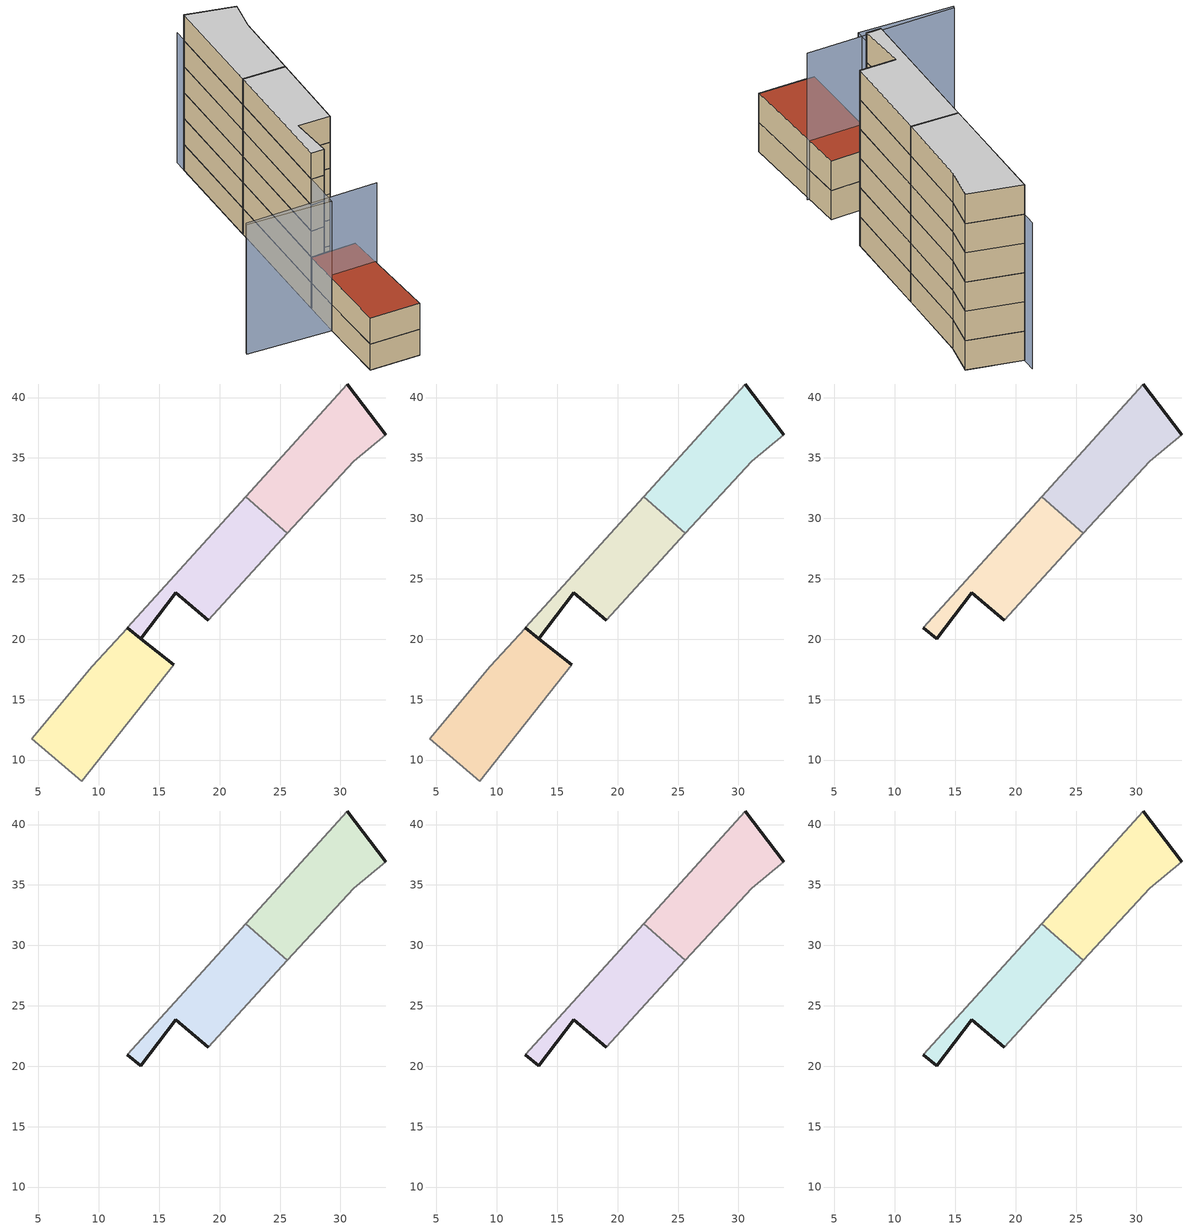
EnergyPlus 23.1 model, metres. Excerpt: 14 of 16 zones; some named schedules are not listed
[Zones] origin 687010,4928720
57f964dd22f39a17_F0_dwelling_0
 floor ground (EU_floor_Construction): 31.08,34.73 33.77,36.92 30.55,41.12 22.14,31.8 25.61,28.75 z0
 wall outside (EU_wall_Construction): 30.55,41.12 33.77,36.92 z0:3
 wall adiabatic (EU_wall_Construction): 33.77,36.92 31.08,34.73 25.61,28.75 / 22.14,31.8 30.55,41.12 z0:3
 wall to 57f964dd22f39a17_F0_dwelling_1 (EU_wall_Construction): 25.61,28.76 22.14,31.8 z0:3
57f964dd22f39a17_F0_dwelling_1
 floor ground (EU_floor_Construction): 19.05,21.58 25.61,28.75 22.14,31.8 12.34,20.93 13.48,20.04 16.38,23.83 z0
 wall outside (EU_wall_Construction): 19.05,21.58 16.38,23.83 13.48,20.04 12.34,20.93 z0:3
 wall adiabatic (EU_wall_Construction): 12.34,20.93 22.14,31.8 / 25.61,28.75 19.05,21.58 z0:3
57f964dd22f39a17_F0_dwelling_2
 floor ground (EU_floor_Construction): 8.59,8.27 16.21,17.88 13.47,20.04 12.34,20.93 9.47,17.75 4.43,11.78 z0
 wall outside (EU_wall_Construction): 12.34,20.93 13.47,20.04 16.21,17.88 z0:3
 wall adiabatic (EU_wall_Construction): 16.21,17.88 8.59,8.27 4.43,11.78 9.47,17.75 12.34,20.93 z0:3
57f964dd22f39a17_F1_dwelling_0
 floor to 57f964dd22f39a17_F0_dwelling_0 (EU_floor_Construction): 31.08,34.73 33.76,36.92 30.55,41.12 22.14,31.8 25.61,28.75 z3
 wall outside (EU_wall_Construction): 30.55,41.12 33.77,36.92 z3:6
 wall adiabatic (EU_wall_Construction): 33.77,36.92 31.08,34.73 25.61,28.75 / 22.14,31.8 30.55,41.12 z3:6
 wall to 57f964dd22f39a17_F1_dwelling_1 (EU_wall_Construction): 25.61,28.76 22.14,31.8 z3:6
57f964dd22f39a17_F1_dwelling_1
 floor to 57f964dd22f39a17_F0_dwelling_1 (EU_floor_Construction): 19.04,21.58 25.61,28.75 22.14,31.8 12.34,20.93 13.48,20.04 16.38,23.83 z3
 wall outside (EU_wall_Construction): 19.05,21.58 16.38,23.83 13.48,20.04 12.34,20.93 z3:6
 wall adiabatic (EU_wall_Construction): 12.34,20.93 22.14,31.8 / 25.61,28.75 19.05,21.58 z3:6
57f964dd22f39a17_F1_dwelling_2
 floor to 57f964dd22f39a17_F0_dwelling_2 (EU_floor_Construction): 8.59,8.27 16.21,17.88 13.47,20.04 12.34,20.93 9.47,17.75 4.43,11.78 z3
 wall outside (EU_wall_Construction): 12.34,20.93 13.47,20.04 16.21,17.88 z3:6
 wall adiabatic (EU_wall_Construction): 16.21,17.88 8.59,8.27 4.43,11.78 9.47,17.75 12.34,20.93 z3:6
 roof outside (EU_roof_Construction): 13.47,20.04 16.21,17.88 8.59,8.27 4.43,11.78 9.47,17.75 12.34,20.93 z6
57f964dd22f39a17_F2_dwelling_0
 floor to 57f964dd22f39a17_F1_dwelling_0 (EU_floor_Construction): 31.08,34.73 33.76,36.92 30.55,41.12 22.14,31.8 25.61,28.75 z6
 wall outside (EU_wall_Construction): 30.55,41.12 33.77,36.92 z6:9
 wall adiabatic (EU_wall_Construction): 33.77,36.92 31.08,34.73 25.61,28.75 / 22.14,31.8 30.55,41.12 z6:9
 wall to 57f964dd22f39a17_F2_dwelling_1 (EU_wall_Construction): 25.61,28.76 22.14,31.8 z6:9
57f964dd22f39a17_F2_dwelling_1
 floor to 57f964dd22f39a17_F1_dwelling_1 (EU_floor_Construction): 19.04,21.58 25.61,28.75 22.14,31.8 12.34,20.93 13.48,20.04 16.38,23.83 z6
 wall outside (EU_wall_Construction): 19.05,21.58 16.38,23.83 13.48,20.04 12.34,20.93 z6:9
 wall adiabatic (EU_wall_Construction): 12.34,20.93 22.14,31.8 / 25.61,28.75 19.05,21.58 z6:9
57f964dd22f39a17_F3_dwelling_0
 floor to 57f964dd22f39a17_F2_dwelling_0 (EU_floor_Construction): 31.08,34.73 33.76,36.92 30.55,41.12 22.14,31.8 25.61,28.75 z9
 wall outside (EU_wall_Construction): 30.55,41.12 33.77,36.92 z9:12
 wall adiabatic (EU_wall_Construction): 33.77,36.92 31.08,34.73 25.61,28.75 / 22.14,31.8 30.55,41.12 z9:12
 wall to 57f964dd22f39a17_F3_dwelling_1 (EU_wall_Construction): 25.61,28.76 22.14,31.8 z9:12
57f964dd22f39a17_F3_dwelling_1
 floor to 57f964dd22f39a17_F2_dwelling_1 (EU_floor_Construction): 19.04,21.58 25.61,28.75 22.14,31.8 12.34,20.93 13.48,20.04 16.38,23.83 z9
 wall outside (EU_wall_Construction): 19.05,21.58 16.38,23.83 13.48,20.04 12.34,20.93 z9:12
 wall adiabatic (EU_wall_Construction): 12.34,20.93 22.14,31.8 / 25.61,28.75 19.05,21.58 z9:12
57f964dd22f39a17_F4_dwelling_0
 floor to 57f964dd22f39a17_F3_dwelling_0 (EU_floor_Construction): 31.08,34.73 33.76,36.92 30.55,41.12 22.14,31.8 25.61,28.75 z12
 wall outside (EU_wall_Construction): 30.55,41.12 33.77,36.92 z12:15
 wall adiabatic (EU_wall_Construction): 33.77,36.92 31.08,34.73 25.61,28.75 / 22.14,31.8 30.55,41.12 z12:15
 wall to 57f964dd22f39a17_F4_dwelling_1 (EU_wall_Construction): 25.61,28.76 22.14,31.8 z12:15
57f964dd22f39a17_F4_dwelling_1
 floor to 57f964dd22f39a17_F3_dwelling_1 (EU_floor_Construction): 19.04,21.58 25.61,28.75 22.14,31.8 12.34,20.93 13.48,20.04 16.38,23.83 z12
 wall outside (EU_wall_Construction): 19.05,21.58 16.38,23.83 13.48,20.04 12.34,20.93 z12:15
 wall adiabatic (EU_wall_Construction): 12.34,20.93 22.14,31.8 / 25.61,28.75 19.05,21.58 z12:15
57f964dd22f39a17_F5_dwelling_0
 floor to 57f964dd22f39a17_F4_dwelling_0 (EU_floor_Construction): 31.08,34.73 33.76,36.92 30.55,41.12 22.14,31.8 25.61,28.75 z15
 wall outside (EU_wall_Construction): 30.55,41.12 33.77,36.92 z15:18
 wall adiabatic (EU_wall_Construction): 33.77,36.92 31.08,34.73 25.61,28.75 / 22.14,31.8 30.55,41.12 z15:18
 wall to 57f964dd22f39a17_F5_dwelling_1 (EU_wall_Construction): 25.61,28.76 22.14,31.8 z15:18
 ceiling to 57f964dd22f39a17_F6_dwelling_0 (EU_floor_Construction): 30.55,41.12 33.76,36.92 31.08,34.73 25.61,28.75 22.14,31.8 z18
57f964dd22f39a17_F5_dwelling_1
 floor to 57f964dd22f39a17_F4_dwelling_1 (EU_floor_Construction): 19.04,21.58 25.61,28.75 22.14,31.8 12.34,20.93 13.48,20.04 16.38,23.83 z15
 wall outside (EU_wall_Construction): 19.05,21.58 16.38,23.83 13.48,20.04 12.34,20.93 z15:18
 wall adiabatic (EU_wall_Construction): 12.34,20.93 22.14,31.8 / 25.61,28.75 19.05,21.58 z15:18
 ceiling to 57f964dd22f39a17_F6_dwelling_1 (EU_floor_Construction): 25.61,28.75 19.04,21.58 16.38,23.83 13.48,20.04 12.34,20.93 22.14,31.8 z18
shading: 2.88,24.02 14,14.84 / 31.53,42.21 9.47,17.75 / 9.47,17.75 2.68,23.87 z0:15
[Building]
EU S2 Campaign: North Axis=0; Terrain=City; Solar Distribution=FullExterior
[Site:Location]
Bologna: Latitude=44.5; Longitude=11.25; Time Zone=1; Elevation=37
[SizingPeriod:WeatherFileDays]
AnnualSizingPeriod: Begin Month=1; Begin Day of Month=1; End Month=12; End Day of Month=31; Day of Week for Start Day=Monday; Use Weather File Daylight Saving Period=No; Use Weather File Rain and Snow Indicators=No
[MATERIAL]
EU_InternalMass_Material: Roughness=MediumRough; Thickness=0.1; Conductivity=1; Density=1800; Specific Heat=900; Thermal Absorptance=0.9; Solar Absorptance=0.7; Visible Absorptance=0.7
[MATERIAL:NOMASS] Roughness=MediumRough; Thermal Absorptance=0.9; Solar Absorptance=0.7; Visible Absorptance=0.7
Name | Thermal Resistance
EU_wall_NoMass | 0.905828
EU_roof_NoMass | 0.37593
EU_floor_NoMass | 0.67114
[CONSTRUCTION]
EU_wall_Construction: EU_wall_NoMass
EU_roof_Construction: EU_roof_NoMass
EU_floor_Construction: EU_floor_NoMass
EU_InternalMass_Construction: EU_InternalMass_Material
[ZONE] Type=1; Multiplier=1; Ceiling Height=autocalculate; Floor Area=autocalculate; Part of Total Floor Area=Yes
Name | Volume
57f964dd22f39a17_F0_dwelling_0; 57f964dd22f39a17_F1_dwelling_0; 57f964dd22f39a17_F2_dwelling_0; 57f964dd22f39a17_F3_dwelling_0; 57f964dd22f39a17_F4_dwelling_0; 57f964dd22f39a17_F5_dwelling_0 | 171.584
57f964dd22f39a17_F0_dwelling_1; 57f964dd22f39a17_F1_dwelling_1; 57f964dd22f39a17_F2_dwelling_1; 57f964dd22f39a17_F3_dwelling_1; 57f964dd22f39a17_F4_dwelling_1; 57f964dd22f39a17_F5_dwelling_1 | 152.021
57f964dd22f39a17_F0_dwelling_2 | 191.123
57f964dd22f39a17_F1_dwelling_2 | 191.122
[INTERNALMASS] Construction=EU_InternalMass_Construction
Name | Zone or ZoneList | Surface Area
57f964dd22f39a17_F0_dwelling_0_EU_InternalMass | 57f964dd22f39a17_F0_dwelling_0 | 57.1946
57f964dd22f39a17_F0_dwelling_1_EU_InternalMass | 57f964dd22f39a17_F0_dwelling_1 | 50.6737
57f964dd22f39a17_F0_dwelling_2_EU_InternalMass | 57f964dd22f39a17_F0_dwelling_2 | 63.7123
57f964dd22f39a17_F1_dwelling_0_EU_InternalMass | 57f964dd22f39a17_F1_dwelling_0 | 57.1946
57f964dd22f39a17_F1_dwelling_1_EU_InternalMass | 57f964dd22f39a17_F1_dwelling_1 | 50.6737
57f964dd22f39a17_F1_dwelling_2_EU_InternalMass | 57f964dd22f39a17_F1_dwelling_2 | 63.7123
57f964dd22f39a17_F2_dwelling_0_EU_InternalMass | 57f964dd22f39a17_F2_dwelling_0 | 67.8426
57f964dd22f39a17_F2_dwelling_1_EU_InternalMass | 57f964dd22f39a17_F2_dwelling_1 | 103.727
57f964dd22f39a17_F3_dwelling_0_EU_InternalMass | 57f964dd22f39a17_F3_dwelling_0 | 67.8426
57f964dd22f39a17_F3_dwelling_1_EU_InternalMass | 57f964dd22f39a17_F3_dwelling_1 | 103.727
57f964dd22f39a17_F4_dwelling_0_EU_InternalMass | 57f964dd22f39a17_F4_dwelling_0 | 67.8426
57f964dd22f39a17_F4_dwelling_1_EU_InternalMass | 57f964dd22f39a17_F4_dwelling_1 | 103.727
57f964dd22f39a17_F5_dwelling_0_EU_InternalMass | 57f964dd22f39a17_F5_dwelling_0 | 67.8426
57f964dd22f39a17_F5_dwelling_1_EU_InternalMass | 57f964dd22f39a17_F5_dwelling_1 | 103.727
[OTHEREQUIPMENT] Fuel Type=Electricity; Design Level Calculation Method=Watts/Area; Power per Zone Floor Area=1; Fraction Latent=0; Fraction Radiant=0; Fraction Lost=0; Carbon Dioxide Generation Rate=0; EndUse Subcategory=EU_Step8_InternalGains
Name | Zone or ZoneList or Space or SpaceList | Schedule
EU_Step8_InternalGain_57f964dd22f39a17_F0_dwelling_0_f000 | 57f964dd22f39a17_F0_dwelling_0 | EU_Step8_GainSchedule_57f964dd22f39a17_F0_dwelling_0_f000
EU_Step8_InternalGain_57f964dd22f39a17_F0_dwelling_1_f000 | 57f964dd22f39a17_F0_dwelling_1 | EU_Step8_GainSchedule_57f964dd22f39a17_F0_dwelling_1_f000
EU_Step8_InternalGain_57f964dd22f39a17_F0_dwelling_2_f000 | 57f964dd22f39a17_F0_dwelling_2 | EU_Step8_GainSchedule_57f964dd22f39a17_F0_dwelling_2_f000
EU_Step8_InternalGain_57f964dd22f39a17_F1_dwelling_0_f000 | 57f964dd22f39a17_F1_dwelling_0 | EU_Step8_GainSchedule_57f964dd22f39a17_F1_dwelling_0_f000
EU_Step8_InternalGain_57f964dd22f39a17_F1_dwelling_1_f000 | 57f964dd22f39a17_F1_dwelling_1 | EU_Step8_GainSchedule_57f964dd22f39a17_F1_dwelling_1_f000
EU_Step8_InternalGain_57f964dd22f39a17_F1_dwelling_2_f000 | 57f964dd22f39a17_F1_dwelling_2 | EU_Step8_GainSchedule_57f964dd22f39a17_F1_dwelling_2_f000
EU_Step8_InternalGain_57f964dd22f39a17_F2_dwelling_0_f000 | 57f964dd22f39a17_F2_dwelling_0 | EU_Step8_GainSchedule_57f964dd22f39a17_F2_dwelling_0_f000
EU_Step8_InternalGain_57f964dd22f39a17_F2_dwelling_1_f000 | 57f964dd22f39a17_F2_dwelling_1 | EU_Step8_GainSchedule_57f964dd22f39a17_F2_dwelling_1_f000
EU_Step8_InternalGain_57f964dd22f39a17_F3_dwelling_0_f000 | 57f964dd22f39a17_F3_dwelling_0 | EU_Step8_GainSchedule_57f964dd22f39a17_F3_dwelling_0_f000
EU_Step8_InternalGain_57f964dd22f39a17_F3_dwelling_1_f000 | 57f964dd22f39a17_F3_dwelling_1 | EU_Step8_GainSchedule_57f964dd22f39a17_F3_dwelling_1_f000
EU_Step8_InternalGain_57f964dd22f39a17_F4_dwelling_0_f000 | 57f964dd22f39a17_F4_dwelling_0 | EU_Step8_GainSchedule_57f964dd22f39a17_F4_dwelling_0_f000
EU_Step8_InternalGain_57f964dd22f39a17_F4_dwelling_1_f000 | 57f964dd22f39a17_F4_dwelling_1 | EU_Step8_GainSchedule_57f964dd22f39a17_F4_dwelling_1_f000
EU_Step8_InternalGain_57f964dd22f39a17_F5_dwelling_0_f000 | 57f964dd22f39a17_F5_dwelling_0 | EU_Step8_GainSchedule_57f964dd22f39a17_F5_dwelling_0_f000
EU_Step8_InternalGain_57f964dd22f39a17_F5_dwelling_1_f000 | 57f964dd22f39a17_F5_dwelling_1 | EU_Step8_GainSchedule_57f964dd22f39a17_F5_dwelling_1_f000
[ZONEVENTILATION:DESIGNFLOWRATE] Schedule=EU_AlwaysOn; Design Flow Rate Calculation Method=AirChanges/Hour; Air Changes per Hour=0.73129; Ventilation Type=Natural; Fan Pressure Rise=0; Fan Total Efficiency=1; Constant Term Coefficient=1; Temperature Term Coefficient=0; Velocity Term Coefficient=0; Velocity Squared Term Coefficient=0; Minimum Indoor Temperature=-100; Maximum Indoor Temperature=100; Delta Temperature=-100; Minimum Outdoor Temperature=-100; Maximum Outdoor Temperature=100; Maximum Wind Speed=40
Name | Zone or ZoneList or Space or SpaceList
EU_ConstantAir_57f964dd22f39a17_F0_dwelling_0 | 57f964dd22f39a17_F0_dwelling_0
EU_ConstantAir_57f964dd22f39a17_F0_dwelling_1 | 57f964dd22f39a17_F0_dwelling_1
EU_ConstantAir_57f964dd22f39a17_F0_dwelling_2 | 57f964dd22f39a17_F0_dwelling_2
EU_ConstantAir_57f964dd22f39a17_F1_dwelling_0 | 57f964dd22f39a17_F1_dwelling_0
EU_ConstantAir_57f964dd22f39a17_F1_dwelling_1 | 57f964dd22f39a17_F1_dwelling_1
EU_ConstantAir_57f964dd22f39a17_F1_dwelling_2 | 57f964dd22f39a17_F1_dwelling_2
EU_ConstantAir_57f964dd22f39a17_F2_dwelling_0 | 57f964dd22f39a17_F2_dwelling_0
EU_ConstantAir_57f964dd22f39a17_F2_dwelling_1 | 57f964dd22f39a17_F2_dwelling_1
EU_ConstantAir_57f964dd22f39a17_F3_dwelling_0 | 57f964dd22f39a17_F3_dwelling_0
EU_ConstantAir_57f964dd22f39a17_F3_dwelling_1 | 57f964dd22f39a17_F3_dwelling_1
EU_ConstantAir_57f964dd22f39a17_F4_dwelling_0 | 57f964dd22f39a17_F4_dwelling_0
EU_ConstantAir_57f964dd22f39a17_F4_dwelling_1 | 57f964dd22f39a17_F4_dwelling_1
EU_ConstantAir_57f964dd22f39a17_F5_dwelling_0 | 57f964dd22f39a17_F5_dwelling_0
EU_ConstantAir_57f964dd22f39a17_F5_dwelling_1 | 57f964dd22f39a17_F5_dwelling_1
[HVACTEMPLATE:THERMOSTAT] Constant Heating Setpoint=20; Constant Cooling Setpoint=50
EU_HeatOnly_57f964dd22f39a17_F0_dwelling_0; EU_HeatOnly_57f964dd22f39a17_F0_dwelling_1; EU_HeatOnly_57f964dd22f39a17_F0_dwelling_2; EU_HeatOnly_57f964dd22f39a17_F1_dwelling_0; EU_HeatOnly_57f964dd22f39a17_F1_dwelling_1; EU_HeatOnly_57f964dd22f39a17_F1_dwelling_2; EU_HeatOnly_57f964dd22f39a17_F2_dwelling_0; EU_HeatOnly_57f964dd22f39a17_F2_dwelling_1; EU_HeatOnly_57f964dd22f39a17_F3_dwelling_0; EU_HeatOnly_57f964dd22f39a17_F3_dwelling_1; EU_HeatOnly_57f964dd22f39a17_F4_dwelling_0; EU_HeatOnly_57f964dd22f39a17_F4_dwelling_1; EU_HeatOnly_57f964dd22f39a17_F5_dwelling_0; EU_HeatOnly_57f964dd22f39a17_F5_dwelling_1; EU_HeatOnly_57f964dd22f39a17_F6_dwelling_0; EU_HeatOnly_57f964dd22f39a17_F6_dwelling_1
[HVACTEMPLATE:ZONE:IDEALLOADSAIRSYSTEM] System Availability Schedule=EU_AlwaysOn; Maximum Heating Supply Air Temperature=50; Minimum Cooling Supply Air Temperature=13; Maximum Heating Supply Air Humidity Ratio=0.0156; Minimum Cooling Supply Air Humidity Ratio=0.0077; Heating Limit=NoLimit; Cooling Limit=NoLimit; Heating Availability Schedule=EU_AlwaysOn; Cooling Availability Schedule=EU_CoolingOff; Dehumidification Control Type=ConstantSensibleHeatRatio; Cooling Sensible Heat Ratio=0.7; Dehumidification Setpoint=60; Humidification Control Type=None; Humidification Setpoint=30; Outdoor Air Method=None; Outdoor Air Flow Rate per Person=0.00944; Outdoor Air Flow Rate per Zone Floor Area=0; Outdoor Air Flow Rate per Zone=0; Demand Controlled Ventilation Type=None; Outdoor Air Economizer Type=NoEconomizer; Heat Recovery Type=None; Sensible Heat Recovery Effectiveness=0.7; Latent Heat Recovery Effectiveness=0.65
Name | Template Thermostat
57f964dd22f39a17_F0_dwelling_0 | EU_HeatOnly_57f964dd22f39a17_F0_dwelling_0
57f964dd22f39a17_F0_dwelling_1 | EU_HeatOnly_57f964dd22f39a17_F0_dwelling_1
57f964dd22f39a17_F0_dwelling_2 | EU_HeatOnly_57f964dd22f39a17_F0_dwelling_2
57f964dd22f39a17_F1_dwelling_0 | EU_HeatOnly_57f964dd22f39a17_F1_dwelling_0
57f964dd22f39a17_F1_dwelling_1 | EU_HeatOnly_57f964dd22f39a17_F1_dwelling_1
57f964dd22f39a17_F1_dwelling_2 | EU_HeatOnly_57f964dd22f39a17_F1_dwelling_2
57f964dd22f39a17_F2_dwelling_0 | EU_HeatOnly_57f964dd22f39a17_F2_dwelling_0
57f964dd22f39a17_F2_dwelling_1 | EU_HeatOnly_57f964dd22f39a17_F2_dwelling_1
57f964dd22f39a17_F3_dwelling_0 | EU_HeatOnly_57f964dd22f39a17_F3_dwelling_0
57f964dd22f39a17_F3_dwelling_1 | EU_HeatOnly_57f964dd22f39a17_F3_dwelling_1
57f964dd22f39a17_F4_dwelling_0 | EU_HeatOnly_57f964dd22f39a17_F4_dwelling_0
57f964dd22f39a17_F4_dwelling_1 | EU_HeatOnly_57f964dd22f39a17_F4_dwelling_1
57f964dd22f39a17_F5_dwelling_0 | EU_HeatOnly_57f964dd22f39a17_F5_dwelling_0
57f964dd22f39a17_F5_dwelling_1 | EU_HeatOnly_57f964dd22f39a17_F5_dwelling_1
[SIZING:ZONE] Zone Cooling Design Supply Air Temperature Input Method=SupplyAirTemperature; Zone Cooling Design Supply Air Temperature=13; Zone Heating Design Supply Air Temperature Input Method=SupplyAirTemperature; Zone Heating Design Supply Air Temperature=50; Zone Cooling Design Supply Air Humidity Ratio=0.008; Zone Heating Design Supply Air Humidity Ratio=0.008; Cooling Design Air Flow Method=DesignDay; Cooling Design Air Flow Rate=0; Cooling Minimum Air Flow per Zone Floor Area=0.000762; Cooling Minimum Air Flow=0; Cooling Minimum Air Flow Fraction=0.2; Heating Design Air Flow Method=DesignDay; Heating Design Air Flow Rate=0; Heating Maximum Air Flow per Zone Floor Area=0.002032; Heating Maximum Air Flow=0.141576; Heating Maximum Air Flow Fraction=0.3; Account for Dedicated Outdoor Air System=No; Dedicated Outdoor Air System Control Strategy=NeutralSupplyAir; Dedicated Outdoor Air Low Setpoint Temperature for Design=autosize; Dedicated Outdoor Air High Setpoint Temperature for Design=autosize; Zone Load Sizing Method=Sensible Load Only No Latent Load; Zone Latent Cooling Design Supply Air Humidity Ratio Input Method=HumidityRatioDifference; Zone Cooling Design Supply Air Humidity Ratio Difference=0.005; Zone Latent Heating Design Supply Air Humidity Ratio Input Method=HumidityRatioDifference; Zone Humidification Design Supply Air Humidity Ratio Difference=0.005
57f964dd22f39a17_F0_dwelling_0; 57f964dd22f39a17_F0_dwelling_1; 57f964dd22f39a17_F0_dwelling_2; 57f964dd22f39a17_F1_dwelling_0; 57f964dd22f39a17_F1_dwelling_1; 57f964dd22f39a17_F1_dwelling_2; 57f964dd22f39a17_F2_dwelling_0; 57f964dd22f39a17_F2_dwelling_1; 57f964dd22f39a17_F3_dwelling_0; 57f964dd22f39a17_F3_dwelling_1; 57f964dd22f39a17_F4_dwelling_0; 57f964dd22f39a17_F4_dwelling_1; 57f964dd22f39a17_F5_dwelling_0; 57f964dd22f39a17_F5_dwelling_1
[SCHEDULE:FILE] Column Number=1; Rows to Skip at Top=0; Number of Hours of Data=8760; Column Separator=Comma; Interpolate to Timestep=No; Minutes per Item=60; Adjust Schedule for Daylight Savings=Yes
Name | File
EU_Step8_GainSchedule_57f964dd22f39a17_F0_dwelling_0_f000 | ../../schedules/57f964dd22f39a17/57f964dd22f39a17_F0_dwelling_0_f000_gain.csv
EU_Step8_GainSchedule_57f964dd22f39a17_F0_dwelling_1_f000 | ../../schedules/57f964dd22f39a17/57f964dd22f39a17_F0_dwelling_1_f000_gain.csv
